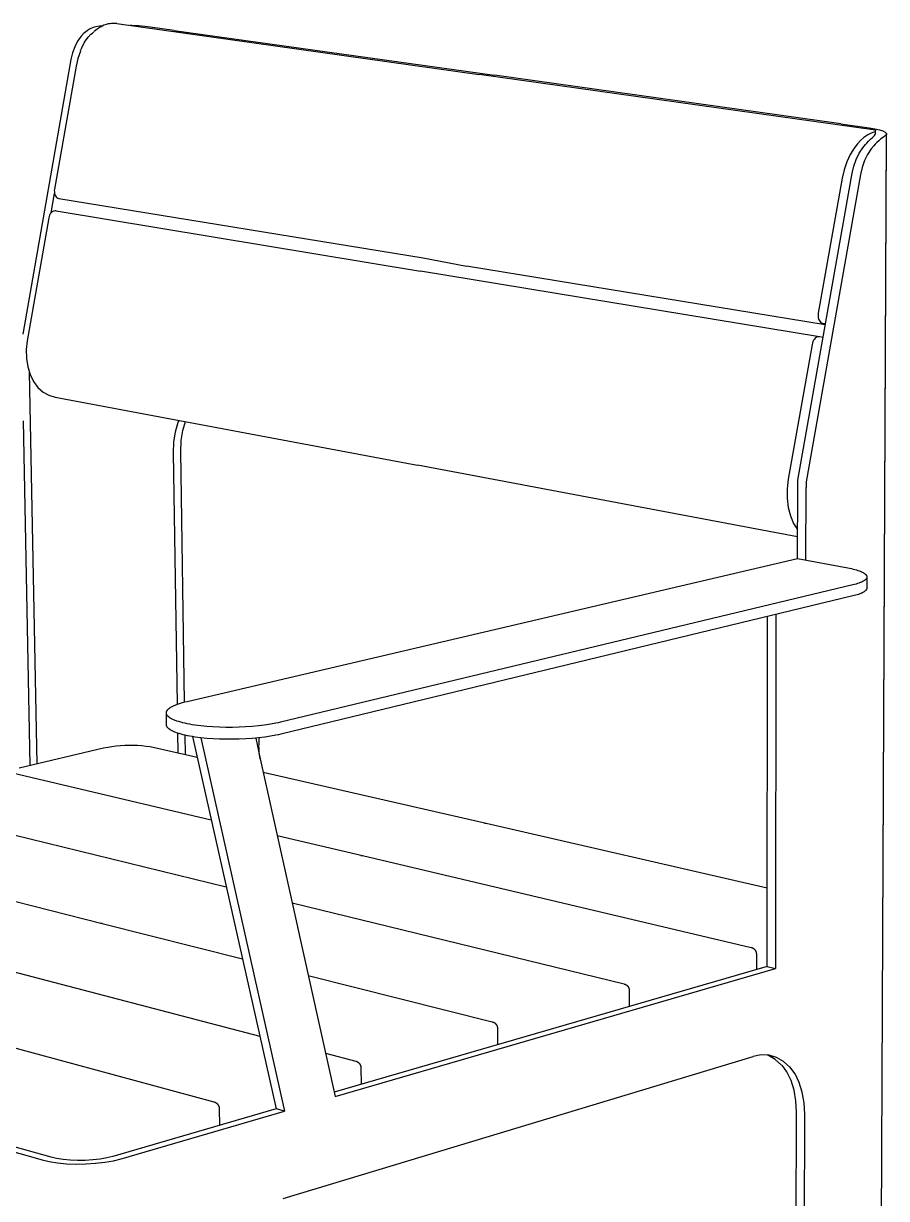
# Model space of a CAD drawing. Header units: millimetres. Extents: x 1102 to 5170, y 19 to 2862.
# Drawn here: x 2098.4 to 2437.8, y 838.1 to 1300.3 of the extents above; entities that cross this region are included whole.
import ezdxf

# ---------------------------------------------------------------- set-up
doc = ezdxf.new("R2010")
doc.units = ezdxf.units.MM
doc.header["$MEASUREMENT"] = 0
doc.layers.add('Utwórz2D linie widoczne', color=7, linetype='Continuous', true_color=0x000000)

msp = doc.modelspace()

# ---------------------------------------------------------------- linework, layer by layer
at = {"layer": 'Utwórz2D linie widoczne'}
for p, q in [((2125.74, 1298.65), (2124.6, 1298.18)), ((2126.88, 1299.02), (2125.74, 1298.65)), ((2128.21, 1299.27), (2126.88, 1299.02)), ((2128.54, 1298.8), (2127.4, 1298.07)), ((2129.51, 1299.41), (2128.21, 1299.27)), ((2128.92, 1299.02), (2128.54, 1298.8)), ((2130.02, 1299.55), (2128.92, 1299.02)), ((2129.67, 1299.38), (2129.51, 1299.41)), ((2129.59, 1299.41), (2129.51, 1299.41)), ((2129.75, 1299.42), (2129.59, 1299.41)), ((2130.9, 1299.88), (2130.02, 1299.55)), ((2131.66, 1300.1), (2130.9, 1299.88)), ((2132.36, 1300.19), (2131.66, 1300.1)), ((2132.92, 1300.22), (2132.36, 1300.19)), ((2134.48, 1300.27), (2132.92, 1300.22)), ((2135.13, 1300.23), (2134.48, 1300.27)), ((2135.13, 1300.23), (2277.58, 1280.22)), ((2141.01, 1299.49), (2140.29, 1299.51)), ((2143.65, 1299.35), (2141.01, 1299.49)), ((2146.08, 1299.15), (2143.65, 1299.35)), ((2148.24, 1298.89), (2146.08, 1299.15)), ((2157.68, 1297.57), (2148.24, 1298.89)), ((2121.07, 1295.27), (2119.67, 1293.31)), ((2122.13, 1296.42), (2121.07, 1295.27)), ((2122.7, 1296.91), (2122.13, 1296.42)), ((2122.42, 1292.92), (2123.82, 1294.88)), ((2123.52, 1297.53), (2122.7, 1296.91)), ((2124.37, 1298.06), (2123.52, 1297.53)), ((2123.82, 1294.88), (2124.88, 1296.03)), ((2124.6, 1298.18), (2124.37, 1298.06)), ((2124.88, 1296.03), (2125.45, 1296.52)), ((2125.45, 1296.52), (2126, 1296.93)), ((2127.4, 1298.07), (2126.21, 1297.13)), ((2157.68, 1297.57), (2283.6, 1279.9)), ((2118.51, 1291.1), (2117.62, 1288.69)), ((2119.67, 1293.31), (2118.51, 1291.1)), ((2120.74, 1289.36), (2119.72, 1286.52)), ((2120.85, 1289.6), (2121.26, 1290.7)), ((2121.26, 1290.7), (2122.42, 1292.92)), ((2117.01, 1286.14), (2098.1, 1178.12)), ((2117.62, 1288.69), (2117.01, 1286.14)), ((2119.72, 1286.52), (2119.03, 1283.53)), ((2119.03, 1283.53), (2110.55, 1235.11)), ((2433.41, 1258.33), (2277.58, 1280.22)), ((2419.84, 1260.78), (2283.6, 1279.9)), ((2419.84, 1260.78), (2430.96, 1259.22)), ((2431.51, 1257.06), (2430.42, 1256.47)), ((2430.96, 1259.22), (2433.16, 1258.86)), ((2432.38, 1257.44), (2431.51, 1257.06)), ((2433.15, 1257.69), (2432.38, 1257.44)), ((2433.28, 1257.88), (2433.15, 1257.69)), ((2433.16, 1258.86), (2434.98, 1258.45)), ((2433.38, 1257.99), (2433.28, 1257.88)), ((2433.4, 1258.28), (2433.38, 1257.99)), ((2433.38, 1256.61), (2433.41, 1257)), ((2433.41, 1258.33), (2433.4, 1258.28)), ((2433.41, 1258.33), (2433.41, 1258.33)), ((2433.41, 1257), (2433.41, 1258.33)), ((2434.84, 595.66), (2437.78, 1257.03)), ((2434.98, 1258.45), (2436.38, 1258)), ((2436.38, 1258), (2437.32, 1257.53)), ((2437.32, 1257.53), (2437.78, 1257.03)), ((2437.78, 1257.03), (2437.75, 1256.53)), ((2426.35, 1252.92), (2425.1, 1251.3)), ((2427.71, 1254.37), (2426.35, 1252.92)), ((2428.91, 1255.41), (2427.71, 1254.37)), ((2428.44, 1251.42), (2429.5, 1252.69)), ((2430.04, 1256.23), (2428.91, 1255.41)), ((2429.5, 1252.69), (2429.99, 1253.25)), ((2429.99, 1253.25), (2430.69, 1253.96)), ((2430.42, 1256.47), (2430.04, 1256.23)), ((2430.69, 1253.96), (2431, 1254.22)), ((2431, 1254.22), (2431.46, 1254.73)), ((2431.46, 1254.73), (2432.13, 1255.34)), ((2432.13, 1255.34), (2432.16, 1255.35)), ((2432.16, 1255.35), (2432.63, 1255.85)), ((2432.63, 1255.85), (2432.96, 1256.11)), ((2433.3, 1252.78), (2432.81, 1252.22)), ((2432.96, 1256.11), (2433.06, 1256.26)), ((2433.06, 1256.26), (2433.34, 1256.57)), ((2434, 1253.49), (2433.3, 1252.78)), ((2433.34, 1256.57), (2433.38, 1256.61)), ((2434.72, 1254.1), (2434, 1253.49)), ((2434.86, 1254.25), (2434.72, 1254.1)), ((2434.81, 594.54), (2437.75, 1256.53)), ((2435.53, 1254.86), (2434.86, 1254.25)), ((2436.2, 1255.34), (2435.53, 1254.86)), ((2436.7, 1255.75), (2436.2, 1255.34)), ((2437.19, 1256.03), (2436.7, 1255.75)), ((2437.22, 1256.04), (2437.19, 1256.03)), ((2437.75, 1256.53), (2437.22, 1256.04)), ((2423.5, 1248.7), (2422.15, 1245.8)), ((2425.1, 1251.3), (2423.5, 1248.7)), ((2425.83, 1246.81), (2427.02, 1249.26)), ((2427.02, 1249.26), (2428.44, 1251.42)), ((2430.33, 1248.78), (2429.14, 1246.34)), ((2431.75, 1250.95), (2430.33, 1248.78)), ((2432.81, 1252.22), (2431.75, 1250.95)), ((2422.15, 1245.8), (2421.09, 1242.67)), ((2424.25, 1241.36), (2424.9, 1244.16)), ((2424.9, 1244.16), (2425.83, 1246.81)), ((2428.21, 1243.68), (2427.56, 1240.88)), ((2429.14, 1246.34), (2428.21, 1243.68)), ((2403.27, 1122.88), (2424.25, 1241.36)), ((2427.56, 1240.88), (2406.55, 1122.28)), ((2420.34, 1239.4), (2410.96, 1186.38)), ((2421.09, 1242.67), (2420.34, 1239.4)), ((2110.55, 1235.11), (2110.49, 1234.55)), ((2110.49, 1234.55), (2110.5, 1234)), ((2110.5, 1234), (2110.58, 1233.47)), ((2109.27, 1225.82), (2110.6, 1233.4)), ((2110.58, 1233.47), (2110.73, 1232.97)), ((2110.73, 1232.97), (2110.94, 1232.53)), ((2110.94, 1232.53), (2111.22, 1232.15)), ((2111.22, 1232.15), (2111.54, 1231.84)), ((2111.54, 1231.84), (2111.9, 1231.63)), ((2111.9, 1231.63), (2112.29, 1231.5)), ((2112.29, 1231.5), (2255.62, 1208.1)), ((2108.64, 1224.88), (2108.44, 1224.36)), ((2108.89, 1225.35), (2108.64, 1224.88)), ((2109.2, 1225.76), (2108.89, 1225.35)), ((2109.56, 1226.09), (2109.2, 1225.76)), ((2109.94, 1226.35), (2109.56, 1226.09)), ((2110.34, 1226.51), (2109.94, 1226.35)), ((2110.76, 1226.58), (2110.34, 1226.51)), ((2111.16, 1226.55), (2110.76, 1226.58)), ((2111.16, 1226.55), (2254.45, 1202.92)), ((2108.31, 1223.82), (2099.85, 1175.49)), ((2108.44, 1224.36), (2108.31, 1223.82)), ((2255.62, 1208.1), (2272.65, 1204.81)), ((2411.38, 1177.05), (2254.45, 1202.92)), ((2413.69, 1181.75), (2272.65, 1204.81)), ((2410.89, 1185.77), (2410.88, 1185.16)), ((2410.88, 1185.16), (2410.95, 1184.58)), ((2410.96, 1186.38), (2410.89, 1185.77)), ((2410.95, 1184.58), (2411.09, 1184.04)), ((2411.09, 1184.04), (2411.29, 1183.56)), ((2411.29, 1183.56), (2411.55, 1183.15)), ((2411.55, 1183.15), (2411.87, 1182.83)), ((2411.87, 1182.83), (2412.22, 1182.6)), ((2412.22, 1182.6), (2412.6, 1182.47)), ((2412.6, 1182.47), (2413.78, 1182.24)), ((2099.85, 1175.49), (2099.46, 1172.02)), ((2408.51, 1174.01), (2399.14, 1121.1)), ((2408.65, 1174.61), (2408.51, 1174.01)), ((2408.86, 1175.17), (2408.65, 1174.61)), ((2409.12, 1175.69), (2408.86, 1175.17)), ((2409.43, 1176.14), (2409.12, 1175.69)), ((2409.79, 1176.51), (2409.43, 1176.14)), ((2410.17, 1176.8), (2409.79, 1176.51)), ((2410.58, 1176.98), (2410.17, 1176.8)), ((2410.98, 1177.07), (2410.58, 1176.98)), ((2411.38, 1177.05), (2410.98, 1177.07)), ((2412.81, 1176.77), (2411.38, 1177.05)), ((2099.46, 1172.02), (2099.53, 1168.58)), ((2099.53, 1168.58), (2100.05, 1165.27)), ((2100.05, 1165.27), (2100.99, 1162.2)), ((2103.73, 1009.16), (2100.71, 1163.12)), ((2100.99, 1162.2), (2102.34, 1159.47)), ((2102.34, 1159.47), (2104.05, 1157.16)), ((2104.05, 1157.16), (2106.07, 1155.33)), ((2106.07, 1155.33), (2108.33, 1154.04)), ((2108.33, 1154.04), (2110.76, 1153.33)), ((2110.76, 1153.33), (2253.34, 1126.5)), ((2101.05, 1008.52), (2098.37, 1144.04)), ((2158.16, 1139.66), (2159.26, 1143.41)), ((2159.26, 1143.41), (2159.59, 1144.14)), ((2161.04, 1140.24), (2162.05, 1143.68)), ((2157.52, 1135.63), (2158.16, 1139.66)), ((2160.4, 1136.2), (2161.04, 1140.24)), ((2157.35, 1131.4), (2157.52, 1135.63)), ((2160.23, 1131.98), (2160.4, 1136.2)), ((2158.89, 1032.54), (2157.35, 1131.4)), ((2161.74, 1033.41), (2160.23, 1131.98)), ((2402.82, 1098.38), (2253.34, 1126.5)), ((2399.14, 1121.1), (2398.69, 1117.29)), ((2402.86, 1118.32), (2402.96, 1120.6)), ((2402.96, 1120.6), (2403.27, 1122.88)), ((2406.25, 1120), (2406.14, 1117.73)), ((2406.55, 1122.28), (2406.25, 1120)), ((2398.69, 1117.29), (2398.69, 1113.54)), ((2402.8, 1089.92), (2402.86, 1118.32)), ((2406.08, 1089.3), (2406.14, 1117.73)), ((2398.69, 1113.54), (2399.12, 1109.94)), ((2399.12, 1109.94), (2399.99, 1106.61)), ((2399.99, 1106.61), (2401.26, 1103.66)), ((2401.26, 1103.66), (2402.83, 1101.28)), ((2162.69, 1033.64), (2402.8, 1089.92)), ((2402.8, 1089.92), (2422.56, 1086.16)), ((2422.56, 1086.16), (2423.29, 1086.01)), ((2423.29, 1086.01), (2423.99, 1085.86)), ((2423.99, 1085.86), (2424.68, 1085.7)), ((2424.68, 1085.7), (2425.34, 1085.53)), ((2425.34, 1085.53), (2425.97, 1085.34)), ((2425.97, 1085.34), (2426.56, 1085.15)), ((2426.56, 1085.15), (2427.12, 1084.96)), ((2427.12, 1084.96), (2427.39, 1084.85)), ((2427.39, 1084.85), (2427.64, 1084.75)), ((2427.64, 1084.75), (2427.89, 1084.64)), ((2427.89, 1084.64), (2428.12, 1084.54)), ((2428.12, 1084.54), (2428.34, 1084.43)), ((2428.34, 1084.43), (2428.55, 1084.32)), ((2428.55, 1084.32), (2428.75, 1084.2)), ((2428.75, 1084.2), (2428.85, 1084.15)), ((2428.85, 1084.15), (2428.94, 1084.09)), ((2428.94, 1084.09), (2429.02, 1084.03)), ((2429.02, 1084.03), (2429.11, 1083.97)), ((2429.11, 1083.97), (2429.19, 1083.92)), ((2429.19, 1083.92), (2429.27, 1083.86)), ((2429.27, 1083.86), (2429.34, 1083.8)), ((2429.35, 1081.39), (2429.28, 1081.33)), ((2429.34, 1083.8), (2429.41, 1083.74)), ((2429.42, 1081.44), (2429.35, 1081.39)), ((2429.41, 1083.74), (2429.48, 1083.68)), ((2429.49, 1081.5), (2429.42, 1081.44)), ((2429.48, 1083.68), (2429.54, 1083.62)), ((2429.55, 1081.56), (2429.49, 1081.5)), ((2429.54, 1083.62), (2429.6, 1083.56)), ((2429.61, 1081.62), (2429.55, 1081.56)), ((2429.6, 1083.56), (2429.66, 1083.5)), ((2429.67, 1081.68), (2429.61, 1081.62)), ((2429.66, 1083.5), (2429.71, 1083.44)), ((2429.72, 1081.74), (2429.67, 1081.68)), ((2429.71, 1083.44), (2429.74, 1083.41)), ((2429.74, 1081.77), (2429.72, 1081.74)), ((2429.74, 1083.41), (2429.76, 1083.38)), ((2429.77, 1081.8), (2429.74, 1081.77)), ((2429.76, 1083.38), (2429.79, 1083.35)), ((2429.79, 1081.83), (2429.77, 1081.8)), ((2429.79, 1083.35), (2429.81, 1083.32)), ((2429.81, 1081.86), (2429.79, 1081.83)), ((2429.81, 1083.32), (2429.83, 1083.29)), ((2429.83, 1081.89), (2429.81, 1081.86)), ((2429.83, 1083.29), (2429.85, 1083.26)), ((2429.86, 1081.92), (2429.83, 1081.89)), ((2429.85, 1083.26), (2429.87, 1083.23)), ((2429.88, 1081.95), (2429.86, 1081.92)), ((2429.87, 1083.23), (2429.89, 1083.2)), ((2429.89, 1081.98), (2429.88, 1081.95)), ((2429.89, 1083.2), (2429.91, 1083.17)), ((2429.91, 1082.01), (2429.89, 1081.98)), ((2429.91, 1083.17), (2429.93, 1083.14)), ((2429.93, 1082.04), (2429.91, 1082.01)), ((2429.93, 1083.14), (2429.94, 1083.11)), ((2429.94, 1082.07), (2429.93, 1082.04)), ((2429.94, 1083.11), (2429.96, 1083.08)), ((2429.96, 1082.1), (2429.94, 1082.07)), ((2429.96, 1083.08), (2429.97, 1083.05)), ((2429.97, 1082.13), (2429.96, 1082.1)), ((2429.97, 1083.05), (2429.99, 1083.02)), ((2429.99, 1082.16), (2429.97, 1082.13)), ((2429.99, 1083.02), (2430, 1082.99)), ((2430, 1082.19), (2429.99, 1082.16)), ((2430, 1082.99), (2430.01, 1082.95)), ((2430.01, 1082.22), (2430, 1082.19)), ((2430.01, 1082.95), (2430.02, 1082.92)), ((2430.02, 1082.25), (2430.01, 1082.22)), ((2430.02, 1082.92), (2430.03, 1082.89)), ((2430.03, 1082.28), (2430.02, 1082.25)), ((2430.03, 1082.89), (2430.04, 1082.86)), ((2430.04, 1082.31), (2430.03, 1082.28)), ((2430.04, 1082.86), (2430.05, 1082.83)), ((2430.05, 1082.34), (2430.04, 1082.31)), ((2430.05, 1082.83), (2430.05, 1082.8)), ((2430.05, 1082.8), (2430.06, 1082.77)), ((2430.06, 1082.37), (2430.05, 1082.34)), ((2430.06, 1082.77), (2430.07, 1082.74)), ((2430.08, 1082.58), (2430.06, 1078.24)), ((2430.07, 1082.43), (2430.06, 1082.4)), ((2430.06, 1082.4), (2430.06, 1082.37)), ((2430.07, 1082.74), (2430.07, 1082.71)), ((2430.07, 1082.71), (2430.07, 1082.68)), ((2430.07, 1082.68), (2430.08, 1082.65)), ((2430.08, 1082.53), (2430.07, 1082.49)), ((2430.07, 1082.49), (2430.07, 1082.46)), ((2430.07, 1082.46), (2430.07, 1082.43)), ((2430.08, 1082.65), (2430.08, 1082.62)), ((2430.08, 1082.62), (2430.08, 1082.59)), ((2430.08, 1082.59), (2430.08, 1082.56)), ((2430.08, 1082.56), (2430.08, 1082.53)), ((2424.53, 1079.46), (2199.49, 1025.46)), ((2425.17, 1079.63), (2424.53, 1079.46)), ((2425.79, 1079.8), (2425.17, 1079.63)), ((2426.38, 1079.97), (2425.79, 1079.8)), ((2426.93, 1080.16), (2426.38, 1079.97)), ((2427.2, 1080.26), (2426.93, 1080.16)), ((2427.46, 1080.36), (2427.2, 1080.26)), ((2427.7, 1080.46), (2427.46, 1080.36)), ((2427.94, 1080.56), (2427.7, 1080.46)), ((2428.16, 1080.67), (2427.94, 1080.56)), ((2428.38, 1080.77), (2428.16, 1080.67)), ((2428.58, 1080.88), (2428.38, 1080.77)), ((2428.78, 1080.99), (2428.58, 1080.88)), ((2428.87, 1081.05), (2428.78, 1080.99)), ((2428.95, 1076.76), (2428.86, 1076.71)), ((2428.96, 1081.1), (2428.87, 1081.05)), ((2429.02, 1076.81), (2428.95, 1076.76)), ((2429.04, 1081.16), (2428.96, 1081.1)), ((2429.1, 1076.86), (2429.02, 1076.81)), ((2429.12, 1081.21), (2429.04, 1081.16)), ((2429.17, 1076.92), (2429.1, 1076.86)), ((2429.2, 1081.27), (2429.12, 1081.21)), ((2429.24, 1076.97), (2429.17, 1076.92)), ((2429.28, 1081.33), (2429.2, 1081.27)), ((2429.31, 1077.02), (2429.24, 1076.97)), ((2429.38, 1077.08), (2429.31, 1077.02)), ((2429.44, 1077.13), (2429.38, 1077.08)), ((2429.5, 1077.18), (2429.44, 1077.13)), ((2429.56, 1077.24), (2429.5, 1077.18)), ((2429.61, 1077.29), (2429.56, 1077.24)), ((2429.66, 1077.35), (2429.61, 1077.29)), ((2429.71, 1077.4), (2429.66, 1077.35)), ((2429.75, 1077.46), (2429.71, 1077.4)), ((2429.77, 1077.49), (2429.75, 1077.46)), ((2429.79, 1077.51), (2429.77, 1077.49)), ((2429.81, 1077.54), (2429.79, 1077.51)), ((2429.83, 1077.57), (2429.81, 1077.54)), ((2429.85, 1077.6), (2429.83, 1077.57)), ((2429.87, 1077.62), (2429.85, 1077.6)), ((2429.89, 1077.65), (2429.87, 1077.62)), ((2429.9, 1077.68), (2429.89, 1077.65)), ((2429.92, 1077.71), (2429.9, 1077.68)), ((2429.93, 1077.74), (2429.92, 1077.71)), ((2429.95, 1077.76), (2429.93, 1077.74)), ((2429.96, 1077.79), (2429.95, 1077.76)), ((2429.97, 1077.82), (2429.96, 1077.79)), ((2429.98, 1077.85), (2429.97, 1077.82)), ((2429.99, 1077.88), (2429.98, 1077.85)), ((2430, 1077.9), (2429.99, 1077.88)), ((2430.01, 1077.93), (2430, 1077.9)), ((2430.02, 1077.96), (2430.01, 1077.93)), ((2430.03, 1077.99), (2430.02, 1077.96)), ((2430.04, 1078.05), (2430.03, 1078.02)), ((2430.03, 1078.02), (2430.03, 1077.99)), ((2430.05, 1078.07), (2430.04, 1078.05)), ((2430.06, 1078.16), (2430.05, 1078.13)), ((2430.05, 1078.13), (2430.05, 1078.1)), ((2430.05, 1078.1), (2430.05, 1078.07)), ((2430.06, 1078.24), (2430.06, 1078.22)), ((2430.06, 1078.22), (2430.06, 1078.19)), ((2430.06, 1078.19), (2430.06, 1078.16)), ((2424.52, 1075.11), (2199.55, 1020.77)), ((2425.11, 1075.26), (2424.52, 1075.11)), ((2425.68, 1075.41), (2425.11, 1075.26)), ((2426.22, 1075.58), (2425.68, 1075.41)), ((2426.74, 1075.75), (2426.22, 1075.58)), ((2427.24, 1075.93), (2426.74, 1075.75)), ((2427.47, 1076.02), (2427.24, 1075.93)), ((2427.7, 1076.11), (2427.47, 1076.02)), ((2427.91, 1076.21), (2427.7, 1076.11)), ((2428.12, 1076.3), (2427.91, 1076.21)), ((2428.32, 1076.4), (2428.12, 1076.3)), ((2428.51, 1076.5), (2428.32, 1076.4)), ((2428.69, 1076.6), (2428.51, 1076.5)), ((2428.86, 1076.71), (2428.69, 1076.6)), ((2394.3, 1067.81), (2394.11, 928.66)), ((2390.87, 929.43), (2391.02, 1067.02)), ((2155.24, 1030.54), (2155.32, 1030.61)), ((2155.32, 1030.61), (2155.4, 1030.69)), ((2155.4, 1030.69), (2155.48, 1030.76)), ((2155.48, 1030.76), (2155.57, 1030.83)), ((2155.57, 1030.83), (2155.66, 1030.91)), ((2155.66, 1030.91), (2155.76, 1030.98)), ((2155.76, 1030.98), (2155.86, 1031.05)), ((2155.86, 1031.05), (2155.96, 1031.13)), ((2155.96, 1031.13), (2156.07, 1031.2)), ((2156.07, 1031.2), (2156.3, 1031.34)), ((2156.3, 1031.34), (2156.54, 1031.49)), ((2156.54, 1031.49), (2156.8, 1031.63)), ((2156.8, 1031.63), (2157.07, 1031.77)), ((2157.07, 1031.77), (2157.36, 1031.91)), ((2157.36, 1031.91), (2157.66, 1032.05)), ((2157.66, 1032.05), (2157.97, 1032.18)), ((2157.97, 1032.18), (2158.3, 1032.32)), ((2158.3, 1032.32), (2158.64, 1032.45)), ((2158.64, 1032.45), (2159.36, 1032.71)), ((2159.36, 1032.71), (2160.13, 1032.96)), ((2160.13, 1032.96), (2160.95, 1033.2)), ((2160.95, 1033.2), (2161.8, 1033.43)), ((2161.8, 1033.43), (2162.69, 1033.64)), ((2154.54, 1029.18), (2154.55, 1029.21)), ((2154.54, 1029.14), (2154.54, 1029.18)), ((2154.54, 1029.1), (2154.54, 1029.14)), ((2154.55, 1029.07), (2154.54, 1029.1)), ((2154.55, 1029.29), (2154.56, 1029.32)), ((2154.55, 1029.25), (2154.55, 1029.29)), ((2154.55, 1029.21), (2154.55, 1029.25)), ((2154.62, 1024.45), (2154.55, 1029.07)), ((2154.55, 1029.03), (2154.55, 1029.07)), ((2154.55, 1029), (2154.55, 1029.03)), ((2154.56, 1028.96), (2154.55, 1029)), ((2154.56, 1029.36), (2154.57, 1029.4)), ((2154.56, 1029.32), (2154.56, 1029.36)), ((2154.56, 1028.92), (2154.56, 1028.96)), ((2154.57, 1028.89), (2154.56, 1028.92)), ((2154.57, 1029.43), (2154.58, 1029.47)), ((2154.57, 1029.4), (2154.57, 1029.43)), ((2154.58, 1028.85), (2154.57, 1028.89)), ((2154.58, 1029.47), (2154.59, 1029.51)), ((2154.58, 1028.81), (2154.58, 1028.85)), ((2154.59, 1028.78), (2154.58, 1028.81)), ((2154.59, 1029.51), (2154.6, 1029.54)), ((2154.6, 1028.74), (2154.59, 1028.78)), ((2154.6, 1029.54), (2154.61, 1029.58)), ((2154.61, 1028.7), (2154.6, 1028.74)), ((2154.61, 1029.58), (2154.62, 1029.62)), ((2154.63, 1028.67), (2154.61, 1028.7)), ((2154.62, 1029.62), (2154.64, 1029.65)), ((2154.64, 1028.63), (2154.63, 1028.67)), ((2154.64, 1029.65), (2154.65, 1029.69)), ((2154.65, 1028.59), (2154.64, 1028.63)), ((2154.65, 1029.69), (2154.67, 1029.73)), ((2154.67, 1028.56), (2154.65, 1028.59)), ((2154.67, 1029.73), (2154.68, 1029.76)), ((2154.69, 1028.52), (2154.67, 1028.56)), ((2154.68, 1029.76), (2154.7, 1029.8)), ((2154.7, 1028.48), (2154.69, 1028.52)), ((2154.7, 1029.8), (2154.72, 1029.84)), ((2154.72, 1028.45), (2154.7, 1028.48)), ((2154.72, 1029.84), (2154.74, 1029.87)), ((2154.74, 1028.41), (2154.72, 1028.45)), ((2154.74, 1029.87), (2154.75, 1029.91)), ((2154.76, 1028.37), (2154.74, 1028.41)), ((2154.75, 1029.91), (2154.78, 1029.95)), ((2154.78, 1028.34), (2154.76, 1028.37)), ((2154.78, 1029.95), (2154.8, 1029.98)), ((2154.8, 1028.3), (2154.78, 1028.34)), ((2154.8, 1029.98), (2154.82, 1030.02)), ((2154.83, 1028.26), (2154.8, 1028.3)), ((2154.82, 1030.02), (2154.84, 1030.06)), ((2154.85, 1028.23), (2154.83, 1028.26)), ((2154.84, 1030.06), (2154.87, 1030.1)), ((2154.88, 1028.19), (2154.85, 1028.23)), ((2154.87, 1030.1), (2154.89, 1030.13)), ((2154.9, 1028.15), (2154.88, 1028.19)), ((2154.89, 1030.13), (2154.92, 1030.17)), ((2154.93, 1028.12), (2154.9, 1028.15)), ((2154.92, 1030.17), (2154.98, 1030.24)), ((2154.96, 1028.08), (2154.93, 1028.12)), ((2154.99, 1028.04), (2154.96, 1028.08)), ((2154.98, 1030.24), (2155.04, 1030.32)), ((2155.05, 1027.97), (2154.99, 1028.04)), ((2155.04, 1030.32), (2155.1, 1030.39)), ((2155.11, 1027.9), (2155.05, 1027.97)), ((2155.1, 1030.39), (2155.17, 1030.47)), ((2155.18, 1027.82), (2155.11, 1027.9)), ((2155.17, 1030.47), (2155.24, 1030.54)), ((2155.26, 1027.75), (2155.18, 1027.82)), ((2155.34, 1027.68), (2155.26, 1027.75)), ((2155.42, 1027.61), (2155.34, 1027.68)), ((2155.5, 1027.54), (2155.42, 1027.61)), ((2155.59, 1027.47), (2155.5, 1027.54)), ((2155.69, 1027.39), (2155.59, 1027.47)), ((2155.78, 1027.32), (2155.69, 1027.39)), ((2155.89, 1027.25), (2155.78, 1027.32)), ((2155.99, 1027.18), (2155.89, 1027.25)), ((2156.1, 1027.11), (2155.99, 1027.18)), ((2156.33, 1026.97), (2156.1, 1027.11)), ((2156.58, 1026.84), (2156.33, 1026.97)), ((2156.84, 1026.7), (2156.58, 1026.84)), ((2157.11, 1026.57), (2156.84, 1026.7)), ((2157.4, 1026.44), (2157.11, 1026.57)), ((2157.71, 1026.31), (2157.4, 1026.44)), ((2158.03, 1026.18), (2157.71, 1026.31)), ((2158.36, 1026.06), (2158.03, 1026.18)), ((2158.71, 1025.93), (2158.36, 1026.06)), ((2159.44, 1025.69), (2158.71, 1025.93)), ((2154.62, 1024.42), (2154.62, 1024.45)), ((2154.62, 1024.38), (2154.62, 1024.42)), ((2154.62, 1024.35), (2154.62, 1024.38)), ((2154.63, 1024.31), (2154.62, 1024.35)), ((2154.63, 1024.27), (2154.63, 1024.31)), ((2154.64, 1024.24), (2154.63, 1024.27)), ((2154.64, 1024.2), (2154.64, 1024.24)), ((2154.65, 1024.17), (2154.64, 1024.2)), ((2154.66, 1024.13), (2154.65, 1024.17)), ((2154.67, 1024.1), (2154.66, 1024.13)), ((2154.68, 1024.06), (2154.67, 1024.1)), ((2154.69, 1024.03), (2154.68, 1024.06)), ((2154.7, 1023.99), (2154.69, 1024.03)), ((2154.71, 1023.95), (2154.7, 1023.99)), ((2154.73, 1023.92), (2154.71, 1023.95)), ((2154.74, 1023.88), (2154.73, 1023.92)), ((2154.76, 1023.85), (2154.74, 1023.88)), ((2154.78, 1023.81), (2154.76, 1023.85)), ((2154.79, 1023.78), (2154.78, 1023.81)), ((2154.81, 1023.74), (2154.79, 1023.78)), ((2154.83, 1023.71), (2154.81, 1023.74)), ((2154.85, 1023.67), (2154.83, 1023.71)), ((2154.87, 1023.63), (2154.85, 1023.67)), ((2154.89, 1023.6), (2154.87, 1023.63)), ((2154.92, 1023.56), (2154.89, 1023.6)), ((2154.94, 1023.53), (2154.92, 1023.56)), ((2154.97, 1023.49), (2154.94, 1023.53)), ((2154.99, 1023.46), (2154.97, 1023.49)), ((2155.05, 1023.39), (2154.99, 1023.46)), ((2155.1, 1023.32), (2155.05, 1023.39)), ((2155.17, 1023.24), (2155.1, 1023.32)), ((2155.23, 1023.17), (2155.17, 1023.24)), ((2155.3, 1023.1), (2155.23, 1023.17)), ((2155.38, 1023.03), (2155.3, 1023.1)), ((2155.45, 1022.96), (2155.38, 1023.03)), ((2155.53, 1022.89), (2155.45, 1022.96)), ((2155.62, 1022.83), (2155.53, 1022.89)), ((2155.71, 1022.76), (2155.62, 1022.83)), ((2155.8, 1022.69), (2155.71, 1022.76)), ((2155.89, 1022.62), (2155.8, 1022.69)), ((2155.99, 1022.55), (2155.89, 1022.62)), ((2156.1, 1022.48), (2155.99, 1022.55)), ((2156.31, 1022.35), (2156.1, 1022.48)), ((2156.54, 1022.21), (2156.31, 1022.35)), ((2156.79, 1022.08), (2156.54, 1022.21)), ((2157.05, 1021.95), (2156.79, 1022.08)), ((2157.32, 1021.82), (2157.05, 1021.95)), ((2157.61, 1021.7), (2157.32, 1021.82)), ((2157.91, 1021.57), (2157.61, 1021.7)), ((2158.22, 1021.45), (2157.91, 1021.57)), ((2158.54, 1021.33), (2158.22, 1021.45)), ((2158.88, 1021.21), (2158.54, 1021.33)), ((2160.21, 1025.47), (2159.44, 1025.69)), ((2161.04, 1025.25), (2160.21, 1025.47)), ((2161.9, 1025.05), (2161.04, 1025.25)), ((2162.8, 1024.85), (2161.9, 1025.05)), ((2163.76, 1024.67), (2162.8, 1024.85)), ((2164.77, 1024.49), (2163.76, 1024.67)), ((2165.82, 1024.33), (2164.77, 1024.49)), ((2168.05, 1024.04), (2165.82, 1024.33)), ((2170.42, 1023.81), (2168.05, 1024.04)), ((2172.89, 1023.63), (2170.42, 1023.81)), ((2175.44, 1023.51), (2172.89, 1023.63)), ((2178.01, 1023.45), (2175.44, 1023.51)), ((2180.58, 1023.45), (2178.01, 1023.45)), ((2183.15, 1023.5), (2180.58, 1023.45)), ((2185.74, 1023.62), (2183.15, 1023.5)), ((2188.3, 1023.79), (2185.74, 1023.62)), ((2190.8, 1024.03), (2188.3, 1023.79)), ((2193.2, 1024.32), (2190.8, 1024.03)), ((2195.47, 1024.65), (2193.2, 1024.32)), ((2197.58, 1025.04), (2195.47, 1024.65)), ((2198.56, 1025.24), (2197.58, 1025.04)), ((2199.49, 1025.46), (2198.56, 1025.24)), ((2159.59, 1020.98), (2158.88, 1021.21)), ((2159.18, 1013.46), (2159.06, 1021.15)), ((2160.34, 1020.76), (2159.59, 1020.98)), ((2161.14, 1020.55), (2160.34, 1020.76)), ((2161.97, 1020.35), (2161.14, 1020.55)), ((2162.06, 1012.8), (2161.94, 1020.36)), ((2162.88, 1020.16), (2161.97, 1020.35)), ((2163.83, 1019.97), (2162.88, 1020.16)), ((2164.84, 1019.8), (2163.83, 1019.97)), ((2164.83, 1019.8), (2197.8, 873.35)), ((2165.89, 1019.63), (2164.84, 1019.8)), ((2168.12, 1019.34), (2165.89, 1019.63)), ((2168.07, 1019.35), (2201.07, 872.47)), ((2170.49, 1019.1), (2168.12, 1019.34)), ((2172.96, 1018.92), (2170.49, 1019.1)), ((2175.51, 1018.8), (2172.96, 1018.92)), ((2178.08, 1018.74), (2175.51, 1018.8)), ((2180.65, 1018.74), (2178.08, 1018.74)), ((2183.21, 1018.8), (2180.65, 1018.74)), ((2185.8, 1018.92), (2183.21, 1018.8)), ((2188.36, 1019.09), (2185.8, 1018.92)), ((2190.86, 1019.33), (2188.36, 1019.09)), ((2189.71, 1019.21), (2191.51, 1011.04)), ((2193.27, 1019.62), (2190.86, 1019.33)), ((2190.98, 1016.03), (2191, 1016.86)), ((2191, 1016.86), (2191.04, 1017.7)), ((2191.04, 1017.7), (2191.11, 1018.53)), ((2191.11, 1018.53), (2191.21, 1019.37)), ((2195.53, 1019.96), (2193.27, 1019.62)), ((2197.64, 1020.34), (2195.53, 1019.96)), ((2198.62, 1020.55), (2197.64, 1020.34)), ((2199.55, 1020.77), (2198.62, 1020.55)), ((2096.62, 1007.47), (2129.83, 1015.37)), ((2129.83, 1015.37), (2131.48, 1015.68)), ((2131.48, 1015.68), (2133.14, 1015.95)), ((2133.14, 1015.95), (2134.81, 1016.16)), ((2134.81, 1016.16), (2136.49, 1016.31)), ((2136.49, 1016.31), (2138.17, 1016.41)), ((2138.17, 1016.41), (2139.85, 1016.46)), ((2139.85, 1016.46), (2141.54, 1016.45)), ((2141.54, 1016.45), (2143.22, 1016.38)), ((2143.22, 1016.38), (2144.9, 1016.26)), ((2144.9, 1016.26), (2146.57, 1016.09)), ((2146.57, 1016.09), (2148.24, 1015.86)), ((2148.24, 1015.86), (2149.9, 1015.58)), ((2149.9, 1015.58), (2166.65, 1011.75)), ((2191, 1015.19), (2190.98, 1016.03)), ((2191.05, 1014.36), (2191, 1015.19)), ((2191.12, 1013.52), (2191.05, 1014.36)), ((2191.22, 1012.69), (2191.12, 1013.52)), ((2191.35, 1011.87), (2191.22, 1012.69)), ((2191.51, 1011.04), (2191.35, 1011.87)), ((2191.51, 1011.04), (2220.93, 878.25)), ((2091.84, 1006.07), (2172.2, 987.08)), ((2192.68, 1005.79), (2280.32, 985.71)), ((2041.44, 994.07), (2178.13, 960.71)), ((2279.8, 985.69), (2279.84, 985.7)), ((2279.84, 985.7), (2279.88, 985.71)), ((2279.88, 985.71), (2279.92, 985.72)), ((2279.92, 985.72), (2279.96, 985.72)), ((2279.96, 985.72), (2280, 985.73)), ((2280, 985.73), (2280.04, 985.73)), ((2280.04, 985.73), (2280.08, 985.73)), ((2280.08, 985.73), (2280.12, 985.73)), ((2280.12, 985.73), (2280.16, 985.73)), ((2280.16, 985.73), (2280.2, 985.73)), ((2280.2, 985.73), (2280.24, 985.72)), ((2280.24, 985.72), (2280.28, 985.72)), ((2280.28, 985.72), (2280.32, 985.71)), ((2280.32, 985.71), (2280.36, 985.7)), ((2280.36, 985.7), (2390.9, 960.39)), ((1989.36, 981.67), (2129.26, 946.36)), ((2198.18, 980.94), (2231.65, 973.03)), ((2231.07, 973.01), (2231.11, 973.02)), ((2231.11, 973.02), (2231.15, 973.03)), ((2231.15, 973.03), (2231.19, 973.04)), ((2231.19, 973.04), (2231.23, 973.05)), ((2231.23, 973.05), (2231.27, 973.05)), ((2231.27, 973.05), (2231.31, 973.05)), ((2231.31, 973.05), (2231.35, 973.06)), ((2231.35, 973.06), (2231.39, 973.06)), ((2231.39, 973.06), (2231.43, 973.06)), ((2231.43, 973.06), (2231.47, 973.05)), ((2231.47, 973.05), (2231.51, 973.05)), ((2231.51, 973.05), (2231.55, 973.05)), ((2231.55, 973.05), (2231.59, 973.04)), ((2231.59, 973.04), (2231.63, 973.03)), ((2231.63, 973.03), (2231.67, 973.03)), ((2231.67, 973.03), (2384.58, 936.89)), ((2204.07, 954.38), (2334.58, 922.53)), ((2128.59, 946.35), (2128.64, 946.36)), ((2128.64, 946.36), (2128.68, 946.37)), ((2128.68, 946.37), (2128.73, 946.38)), ((2128.73, 946.38), (2128.78, 946.39)), ((2128.78, 946.39), (2128.82, 946.39)), ((2128.82, 946.39), (2128.87, 946.4)), ((2128.87, 946.4), (2128.91, 946.4)), ((2128.91, 946.4), (2128.96, 946.4)), ((2128.96, 946.4), (2129.01, 946.4)), ((2129.01, 946.4), (2129.05, 946.4)), ((2129.05, 946.4), (2129.1, 946.39)), ((2129.1, 946.39), (2129.15, 946.39)), ((2129.15, 946.39), (2129.19, 946.38)), ((2129.19, 946.38), (2129.24, 946.37)), ((2129.24, 946.37), (2129.28, 946.36)), ((2129.28, 946.36), (2184.5, 932.43)), ((2384.58, 936.89), (2384.66, 936.87)), ((2384.66, 936.87), (2384.75, 936.85)), ((2384.75, 936.85), (2384.84, 936.82)), ((2384.84, 936.82), (2384.92, 936.79)), ((2384.92, 936.79), (2385, 936.75)), ((2385, 936.75), (2385.09, 936.72)), ((2385.09, 936.72), (2385.17, 936.68)), ((2385.17, 936.68), (2385.25, 936.64)), ((2385.25, 936.64), (2385.32, 936.59)), ((2385.32, 936.59), (2385.4, 936.54)), ((2385.4, 936.54), (2385.47, 936.49)), ((2385.47, 936.49), (2385.55, 936.44)), ((2385.55, 936.44), (2385.62, 936.38)), ((2385.62, 936.38), (2385.69, 936.33)), ((2385.69, 936.33), (2385.75, 936.27)), ((2385.75, 936.27), (2385.82, 936.2)), ((2385.82, 936.2), (2385.88, 936.14)), ((2385.88, 936.14), (2385.94, 936.07)), ((2385.94, 936.07), (2386, 936)), ((2386, 936), (2386.06, 935.93)), ((2386.06, 935.93), (2386.11, 935.86)), ((2386.11, 935.86), (2386.16, 935.79)), ((2386.16, 935.79), (2386.21, 935.71)), ((2386.21, 935.71), (2386.25, 935.63)), ((2386.25, 935.63), (2386.3, 935.55)), ((2386.3, 935.55), (2386.34, 935.47)), ((2386.34, 935.47), (2386.38, 935.39)), ((2386.38, 935.39), (2386.41, 935.31)), ((2386.41, 935.31), (2386.44, 935.22)), ((2386.44, 935.22), (2386.47, 935.14)), ((2386.47, 935.14), (2386.5, 935.05)), ((2386.5, 935.05), (2386.52, 934.97)), ((2386.52, 934.97), (2386.54, 934.88)), ((2386.54, 934.88), (2386.56, 934.79)), ((2386.56, 934.79), (2386.57, 934.7)), ((2386.57, 934.7), (2386.58, 934.61)), ((2386.58, 934.61), (2386.59, 934.52)), ((2386.59, 934.52), (2386.59, 934.43)), ((2386.59, 934.43), (2386.59, 934.34)), ((2386.59, 934.34), (2386.59, 928.19)), ((2075.39, 932.32), (2191.34, 902.03)), ((2390.87, 929.43), (2220.55, 879.96)), ((2390.87, 929.43), (2394.11, 928.66)), ((2210.38, 925.9), (2282.75, 907.63)), ((2220.93, 878.25), (2394.11, 928.66)), ((2334.58, 922.53), (2334.67, 922.5)), ((2334.67, 922.5), (2334.75, 922.48)), ((2334.75, 922.48), (2334.84, 922.45)), ((2334.84, 922.45), (2334.92, 922.42)), ((2334.92, 922.42), (2335.01, 922.38)), ((2335.01, 922.38), (2335.09, 922.34)), ((2335.09, 922.34), (2335.17, 922.3)), ((2335.17, 922.3), (2335.25, 922.26)), ((2335.25, 922.26), (2335.33, 922.22)), ((2335.33, 922.22), (2335.41, 922.17)), ((2335.41, 922.17), (2335.48, 922.12)), ((2335.48, 922.12), (2335.55, 922.06)), ((2335.55, 922.06), (2335.63, 922.01)), ((2335.63, 922.01), (2335.7, 921.95)), ((2335.7, 921.95), (2335.76, 921.89)), ((2335.76, 921.89), (2335.83, 921.82)), ((2335.83, 921.82), (2335.89, 921.76)), ((2335.89, 921.76), (2335.95, 921.69)), ((2335.95, 921.69), (2336.01, 921.62)), ((2336.01, 921.62), (2336.07, 921.55)), ((2336.07, 921.55), (2336.12, 921.48)), ((2336.12, 921.48), (2336.17, 921.4)), ((2336.17, 921.4), (2336.22, 921.33)), ((2336.22, 921.33), (2336.27, 921.25)), ((2336.27, 921.25), (2336.31, 921.17)), ((2336.31, 921.17), (2336.35, 921.09)), ((2336.35, 921.09), (2336.39, 921)), ((2336.39, 921), (2336.42, 920.92)), ((2336.42, 920.92), (2336.45, 920.83)), ((2336.45, 920.83), (2336.48, 920.75)), ((2336.48, 920.75), (2336.51, 920.66)), ((2336.51, 920.66), (2336.53, 920.57)), ((2336.53, 920.57), (2336.55, 920.49)), ((2336.55, 920.49), (2336.57, 920.4)), ((2336.57, 920.4), (2336.58, 920.31)), ((2336.58, 920.31), (2336.6, 920.22)), ((2336.6, 920.22), (2336.6, 920.13)), ((2336.6, 920.13), (2336.61, 920.04)), ((2336.61, 920.04), (2336.61, 919.94)), ((2336.61, 919.94), (2336.63, 913.68)), ((2019.57, 917.78), (2173.28, 876.17)), ((2282.75, 907.63), (2282.84, 907.61)), ((2282.84, 907.61), (2282.93, 907.58)), ((2282.93, 907.58), (2283.02, 907.55)), ((2283.02, 907.55), (2283.11, 907.52)), ((2283.11, 907.52), (2283.2, 907.48)), ((2283.2, 907.48), (2283.28, 907.44)), ((2283.28, 907.44), (2283.36, 907.4)), ((2283.36, 907.4), (2283.45, 907.35)), ((2283.45, 907.35), (2283.53, 907.3)), ((2283.53, 907.3), (2283.61, 907.25)), ((2283.61, 907.25), (2283.68, 907.2)), ((2283.68, 907.2), (2283.76, 907.14)), ((2283.76, 907.14), (2283.83, 907.08)), ((2283.83, 907.08), (2283.9, 907.02)), ((2283.9, 907.02), (2283.97, 906.96)), ((2283.97, 906.96), (2284.04, 906.89)), ((2284.04, 906.89), (2284.1, 906.82)), ((2284.1, 906.82), (2284.16, 906.75)), ((2284.16, 906.75), (2284.22, 906.68)), ((2284.22, 906.68), (2284.28, 906.6)), ((2284.28, 906.6), (2284.33, 906.53)), ((2284.33, 906.53), (2284.38, 906.45)), ((2284.38, 906.45), (2284.43, 906.37)), ((2284.43, 906.37), (2284.48, 906.28)), ((2284.48, 906.28), (2284.52, 906.2)), ((2284.52, 906.2), (2284.56, 906.12)), ((2284.56, 906.12), (2284.6, 906.03)), ((2284.6, 906.03), (2284.63, 905.94)), ((2284.63, 905.94), (2284.66, 905.85)), ((2284.66, 905.85), (2284.69, 905.76)), ((2284.69, 905.76), (2284.72, 905.67)), ((2284.72, 905.67), (2284.74, 905.58)), ((2284.74, 905.58), (2284.76, 905.49)), ((2284.76, 905.49), (2284.77, 905.4)), ((2284.77, 905.4), (2284.78, 905.3)), ((2284.78, 905.3), (2284.79, 905.21)), ((2284.79, 905.21), (2284.8, 905.12)), ((2284.8, 905.12), (2284.8, 905.02)), ((2284.8, 905.02), (2284.84, 898.64)), ((1960.39, 894.56), (2105.68, 853.33)), ((2109.19, 854.35), (1963.9, 895.48)), ((2200.51, 838.14), (2385.3, 894.04)), ((2217.16, 895.29), (2229.02, 892.19)), ((2229.02, 892.19), (2229.11, 892.17)), ((2229.11, 892.17), (2229.2, 892.14)), ((2229.2, 892.14), (2229.29, 892.11)), ((2229.29, 892.11), (2229.38, 892.07)), ((2229.38, 892.07), (2229.47, 892.03)), ((2229.47, 892.03), (2229.55, 891.99)), ((2229.55, 891.99), (2229.64, 891.95)), ((2229.64, 891.95), (2229.72, 891.9)), ((2229.72, 891.9), (2229.8, 891.85)), ((2388.51, 894.64), (2385.3, 894.04)), ((2391.62, 894.51), (2388.51, 894.64)), ((2391.34, 894.44), (2391.04, 894.53)), ((2394.06, 892.86), (2391.34, 894.44)), ((2394.58, 893.64), (2391.34, 894.44)), ((2394.58, 893.64), (2391.62, 894.51)), ((2396.48, 890.62), (2394.06, 892.86)), ((2397.3, 892.06), (2394.58, 893.64)), ((2399.71, 889.81), (2397.3, 892.06)), ((2229.8, 891.85), (2229.88, 891.8)), ((2229.88, 891.8), (2229.96, 891.75)), ((2229.96, 891.75), (2230.03, 891.69)), ((2230.03, 891.69), (2230.11, 891.63)), ((2230.11, 891.63), (2230.18, 891.57)), ((2230.18, 891.57), (2230.25, 891.5)), ((2230.25, 891.5), (2230.31, 891.43)), ((2230.31, 891.43), (2230.38, 891.37)), ((2230.38, 891.37), (2230.44, 891.29)), ((2230.44, 891.29), (2230.5, 891.22)), ((2230.5, 891.22), (2230.56, 891.14)), ((2230.56, 891.14), (2230.61, 891.07)), ((2230.61, 891.07), (2230.66, 890.99)), ((2230.66, 890.99), (2230.71, 890.91)), ((2230.71, 890.91), (2230.76, 890.82)), ((2230.76, 890.82), (2230.8, 890.74)), ((2230.8, 890.74), (2230.84, 890.65)), ((2230.84, 890.65), (2230.88, 890.57)), ((2230.88, 890.57), (2230.91, 890.48)), ((2230.91, 890.48), (2230.94, 890.39)), ((2230.94, 890.39), (2230.97, 890.3)), ((2230.97, 890.3), (2231, 890.21)), ((2231, 890.21), (2231.02, 890.11)), ((2231.02, 890.11), (2231.04, 890.02)), ((2231.04, 890.02), (2231.05, 889.93)), ((2231.05, 889.93), (2231.06, 889.83)), ((2231.06, 889.83), (2231.07, 889.74)), ((2231.07, 889.74), (2231.08, 889.65)), ((2231.08, 889.65), (2231.08, 889.55)), ((2231.08, 889.55), (2231.15, 883.04)), ((2398.61, 887.94), (2396.76, 890.55)), ((2400.23, 884.56), (2398.61, 887.94)), ((2401.84, 887.13), (2399.82, 889.99)), ((2401.42, 880.72), (2400.23, 884.56)), ((2403.46, 883.75), (2401.84, 887.13)), ((2404.65, 879.91), (2403.46, 883.75)), ((2402.13, 876.54), (2401.42, 880.72)), ((2405.36, 875.72), (2404.65, 879.91)), ((2173.28, 876.17), (2173.37, 876.14)), ((2173.37, 876.14), (2173.46, 876.11)), ((2173.46, 876.11), (2173.55, 876.08)), ((2173.55, 876.08), (2173.64, 876.05)), ((2173.64, 876.05), (2173.73, 876.01)), ((2173.73, 876.01), (2173.81, 875.97)), ((2173.81, 875.97), (2173.9, 875.92)), ((2173.9, 875.92), (2173.98, 875.87)), ((2173.98, 875.87), (2174.06, 875.82)), ((2174.06, 875.82), (2174.14, 875.77)), ((2174.14, 875.77), (2174.22, 875.71)), ((2174.22, 875.71), (2174.29, 875.66)), ((2174.29, 875.66), (2174.37, 875.6)), ((2174.37, 875.6), (2174.44, 875.53)), ((2174.44, 875.53), (2174.51, 875.47)), ((2174.51, 875.47), (2174.58, 875.4)), ((2174.58, 875.4), (2174.64, 875.33)), ((2174.64, 875.33), (2174.7, 875.26)), ((2174.7, 875.26), (2174.76, 875.18)), ((2174.76, 875.18), (2174.82, 875.11)), ((2174.82, 875.11), (2174.87, 875.03)), ((2174.87, 875.03), (2174.93, 874.95)), ((2174.93, 874.95), (2174.97, 874.87)), ((2174.97, 874.87), (2175.02, 874.78)), ((2175.02, 874.78), (2175.06, 874.7)), ((2175.06, 874.7), (2175.1, 874.61)), ((2175.1, 874.61), (2175.14, 874.52)), ((2175.14, 874.52), (2175.18, 874.43)), ((2175.18, 874.43), (2175.21, 874.34)), ((2175.21, 874.34), (2175.24, 874.25)), ((2175.24, 874.25), (2175.26, 874.16)), ((2175.26, 874.16), (2175.28, 874.07)), ((2175.28, 874.07), (2175.3, 873.98)), ((2175.3, 873.98), (2175.32, 873.88)), ((2175.32, 873.88), (2175.33, 873.79)), ((2175.33, 873.79), (2175.34, 873.69)), ((2175.34, 873.69), (2175.35, 873.6)), ((2175.35, 873.6), (2175.35, 873.5)), ((2175.35, 873.5), (2175.45, 866.86)), ((2402.37, 872.1), (2402.13, 876.54)), ((2405.6, 871.28), (2405.36, 875.72)), ((2197.8, 873.35), (2133.49, 854.67)), ((2136.76, 853.75), (2201.07, 872.47)), ((2201.07, 872.47), (2197.8, 873.35)), ((2401.79, 581.1), (2402.37, 872.1)), ((2404.95, 580.03), (2405.6, 871.28)), ((2105.68, 853.33), (2108.52, 852.67)), ((2108.52, 852.67), (2111.77, 852.16)), ((2111.41, 853.83), (2109.19, 854.35)), ((2113.95, 853.43), (2111.41, 853.83)), ((2111.77, 852.16), (2115.33, 851.84)), ((2116.73, 853.18), (2113.95, 853.43)), ((2115.33, 851.84), (2119.09, 851.7)), ((2119.67, 853.07), (2116.73, 853.18)), ((2119.09, 851.7), (2122.93, 851.75)), ((2122.67, 853.11), (2119.67, 853.07)), ((2125.64, 853.3), (2122.67, 853.11)), ((2122.93, 851.75), (2126.73, 851.99)), ((2128.49, 853.63), (2125.64, 853.3)), ((2126.73, 851.99), (2130.38, 852.42)), ((2131.14, 854.09), (2128.49, 853.63)), ((2130.38, 852.42), (2133.76, 853.01)), ((2133.49, 854.67), (2131.14, 854.09)), ((2133.76, 853.01), (2136.76, 853.75))]:
    msp.add_line(p, q, dxfattribs=at)

doc.saveas('drawing.dxf')
